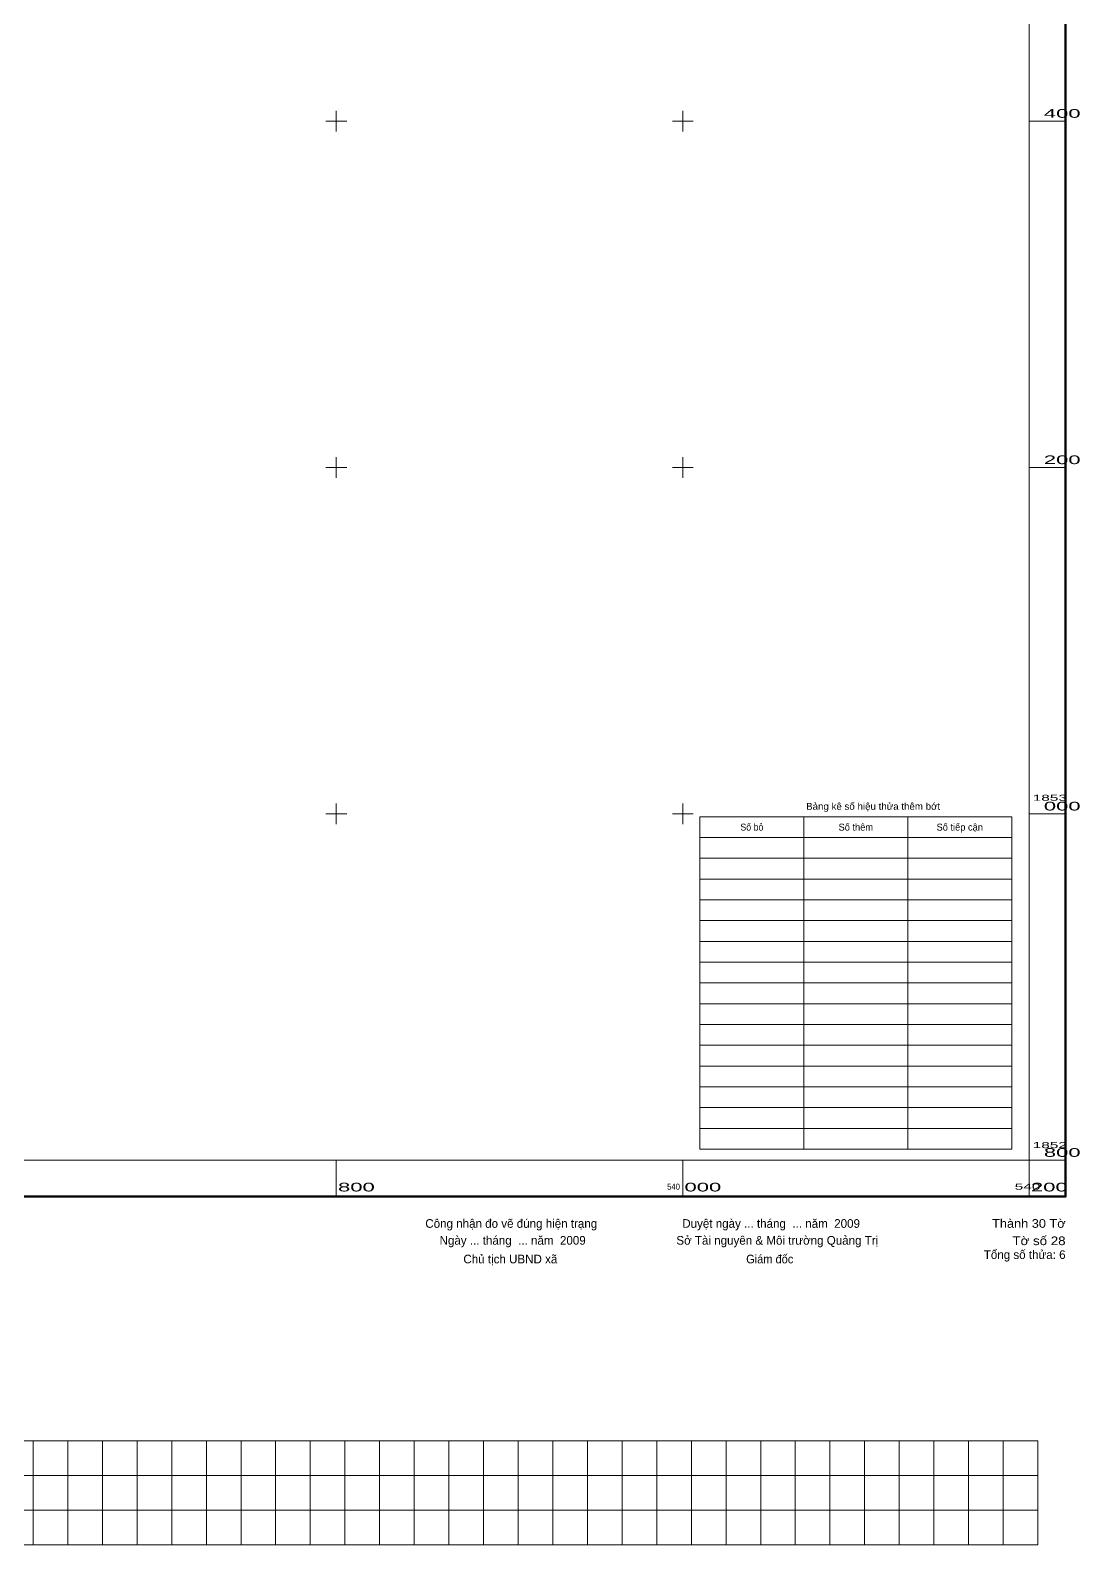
# Model space of a CAD drawing. Header units: metres. Extents: x 538779 to 540237, y 1852578 to 1854294.
# Drawn here: x 539623 to 540229, y 1852578 to 1853453 of the extents above; entities that cross this region are included whole.
import ezdxf
from ezdxf.enums import TextEntityAlignment as Align

# ---------------------------------------------------------------- set-up
doc = ezdxf.new("R2010")
doc.units = ezdxf.units.M
doc.header["$LTSCALE"] = 1.4
doc.layers.add('60', color=7, linetype='Continuous', lineweight=13)

msp = doc.modelspace()

# ---------------------------------------------------------------- linework, layer by layer
at = {"layer": '60'}
for p, q in [((539800, 1853394), (539800, 1853406)), ((540000, 1853394), (540000, 1853406)), ((539794, 1853400), (539806, 1853400)), ((539994, 1853400), (540006, 1853400)), ((540200, 1853400), (540221, 1853400)), ((539800, 1853194), (539800, 1853206)), ((540000, 1853194), (540000, 1853206)), ((539794, 1853200), (539806, 1853200)), ((539994, 1853200), (540006, 1853200)), ((540200, 1853200), (540221, 1853200)), ((539794, 1853000), (539806, 1853000)), ((539800, 1852994), (539800, 1853006)), ((539994, 1853000), (540006, 1853000)), ((540000, 1852994), (540000, 1853006)), ((540200, 1853000), (540221, 1853000)), ((540069.9, 1852998.38), (540069.9, 1852806.38)), ((540129.9, 1852998.38), (540129.9, 1852806.38)), ((540009.9, 1852986.38), (540189.9, 1852986.38)), ((540009.9, 1852974.38), (540189.9, 1852974.38)), ((540009.9, 1852962.38), (540189.9, 1852962.38)), ((540009.9, 1852950.38), (540189.9, 1852950.38)), ((540009.9, 1852938.38), (540189.9, 1852938.38)), ((540009.9, 1852926.38), (540189.9, 1852926.38)), ((540009.9, 1852914.38), (540189.9, 1852914.38)), ((540009.9, 1852902.38), (540189.9, 1852902.38)), ((540009.9, 1852890.38), (540189.9, 1852890.38)), ((540009.9, 1852878.38), (540189.9, 1852878.38)), ((540009.9, 1852866.38), (540189.9, 1852866.38)), ((540009.9, 1852854.38), (540189.9, 1852854.38)), ((540009.9, 1852842.38), (540189.9, 1852842.38)), ((540009.9, 1852830.38), (540189.9, 1852830.38)), ((540009.9, 1852818.38), (540189.9, 1852818.38)), ((539800, 1852800), (539800, 1852779)), ((540000, 1852800), (540000, 1852779)), ((540200, 1852800), (540200, 1852779)), ((540200, 1852800), (540221, 1852800)), ((539624.98, 1852638), (539624.98, 1852578)), ((539644.98, 1852638), (539644.98, 1852578)), ((539664.98, 1852638), (539664.98, 1852578)), ((539684.98, 1852638), (539684.98, 1852578)), ((539704.98, 1852638), (539704.98, 1852578)), ((539724.98, 1852638), (539724.98, 1852578)), ((539744.98, 1852638), (539744.98, 1852578)), ((539764.98, 1852638), (539764.98, 1852578)), ((539784.98, 1852638), (539784.98, 1852578)), ((539804.98, 1852638), (539804.98, 1852578)), ((539824.98, 1852638), (539824.98, 1852578)), ((539844.98, 1852638), (539844.98, 1852578)), ((539864.98, 1852638), (539864.98, 1852578)), ((539884.98, 1852638), (539884.98, 1852578)), ((539904.98, 1852638), (539904.98, 1852578)), ((539924.98, 1852638), (539924.98, 1852578)), ((539944.98, 1852638), (539944.98, 1852578)), ((539964.98, 1852638), (539964.98, 1852578)), ((539984.98, 1852638), (539984.98, 1852578)), ((540004.98, 1852638), (540004.98, 1852578)), ((540024.98, 1852638), (540024.98, 1852578)), ((540044.98, 1852638), (540044.98, 1852578)), ((540064.98, 1852638), (540064.98, 1852578)), ((540084.98, 1852638), (540084.98, 1852578)), ((540104.98, 1852638), (540104.98, 1852578)), ((540124.98, 1852638), (540124.98, 1852578)), ((540144.98, 1852638), (540144.98, 1852578)), ((540164.98, 1852638), (540164.98, 1852578)), ((540184.98, 1852638), (540184.98, 1852578)), ((538804.98, 1852618), (540204.98, 1852618)), ((538804.98, 1852598), (540204.98, 1852598))]:
    msp.add_line(p, q, dxfattribs=at)
at = {"layer": '60', "lineweight": 106}
msp.add_lwpolyline([(538779, 1854221), (540221, 1854221), (540221, 1852779), (538779, 1852779)], close=True, dxfattribs=at)
at = {"layer": '60'}
for points in [[(538800, 1854200), (540200, 1854200), (540200, 1852800), (538800, 1852800)], [(540009.9, 1852998.38), (540189.9, 1852998.38), (540189.9, 1852806.38), (540009.9, 1852806.38)], [(538804.98, 1852638), (540204.98, 1852638), (540204.98, 1852578), (538804.98, 1852578)]]:
    msp.add_lwpolyline(points, close=True, dxfattribs=at)

# ---------------------------------------------------------------- texts
for s, height, width, p in [('400', 5, 1.9, (540229.64, 1853402)), ('200', 5, 1.9, (540229.64, 1853202)), ('000', 5, 1.9, (540229.64, 1853002)), ('800', 5, 1.9, (540229.64, 1852802)), ('540', 3.5, 0.95, (539998.37, 1852783)), ('540', 3.5, 1.9, (540206.45, 1852783)), ('Thành 30 Tờ', 5, 1.1, (540221, 1852761)), ('Tờ số 28', 5, 1.15, (540221, 1852751))]:
    msp.add_text(s, height=height, dxfattribs=dict(at, width=width)).set_placement(p, align=Align.RIGHT)
for s, height, width, p in [('1853', 3.5, 1.9, (540202, 1853007.56)), ('1852', 3.5, 1.9, (540202, 1852807)), ('800', 5, 1.9, (539801, 1852782)), ('000', 5, 1.9, (540001, 1852782)), ('200', 5, 1.9, (540201, 1852782)), ('Giám đốc ', 5, 0.95, (540036.62, 1852740.46))]:
    msp.add_text(s, height=height, dxfattribs=dict(at, width=width)).set_placement(p)
for s, width, p in [('Bảng kê số hiệu thửa thêm bớt', 1.05, (540109.905, 1853002.38)), ('Số bỏ', 0.95, (540039.9, 1852990.38))]:
    msp.add_text(s, height=4, dxfattribs=dict(at, width=width)).set_placement(p, align=Align.CENTER)
for s, height, p in [('Số thêm', 4, (540099.895, 1852990.38)), ('Số tiếp cận', 4, (540159.895, 1852990.38)), ('Công nhận đo vẽ đúng hiện trạng', 5, (539901, 1852761)), ('Duyệt ngày ... tháng  ... năm  2009', 5, (540051, 1852761))]:
    msp.add_text(s, height=height, dxfattribs=at).set_placement(p, align=Align.CENTER)
for s, p in [('Ngày ... tháng  ... năm  2009', (539859.61, 1852751.26)), ('Sở Tài nguyên & Môi trường Quảng Trị', (539996.29, 1852751.26)), ('Chủ tịch UBND xã', (539873.35, 1852740.46))]:
    msp.add_text(s, height=5, dxfattribs=at).set_placement(p)
msp.add_text('Tổng số thửa: 6', height=5, dxfattribs=at).set_placement((540221, 1852743), align=Align.RIGHT)

doc.saveas('drawing.dxf')
